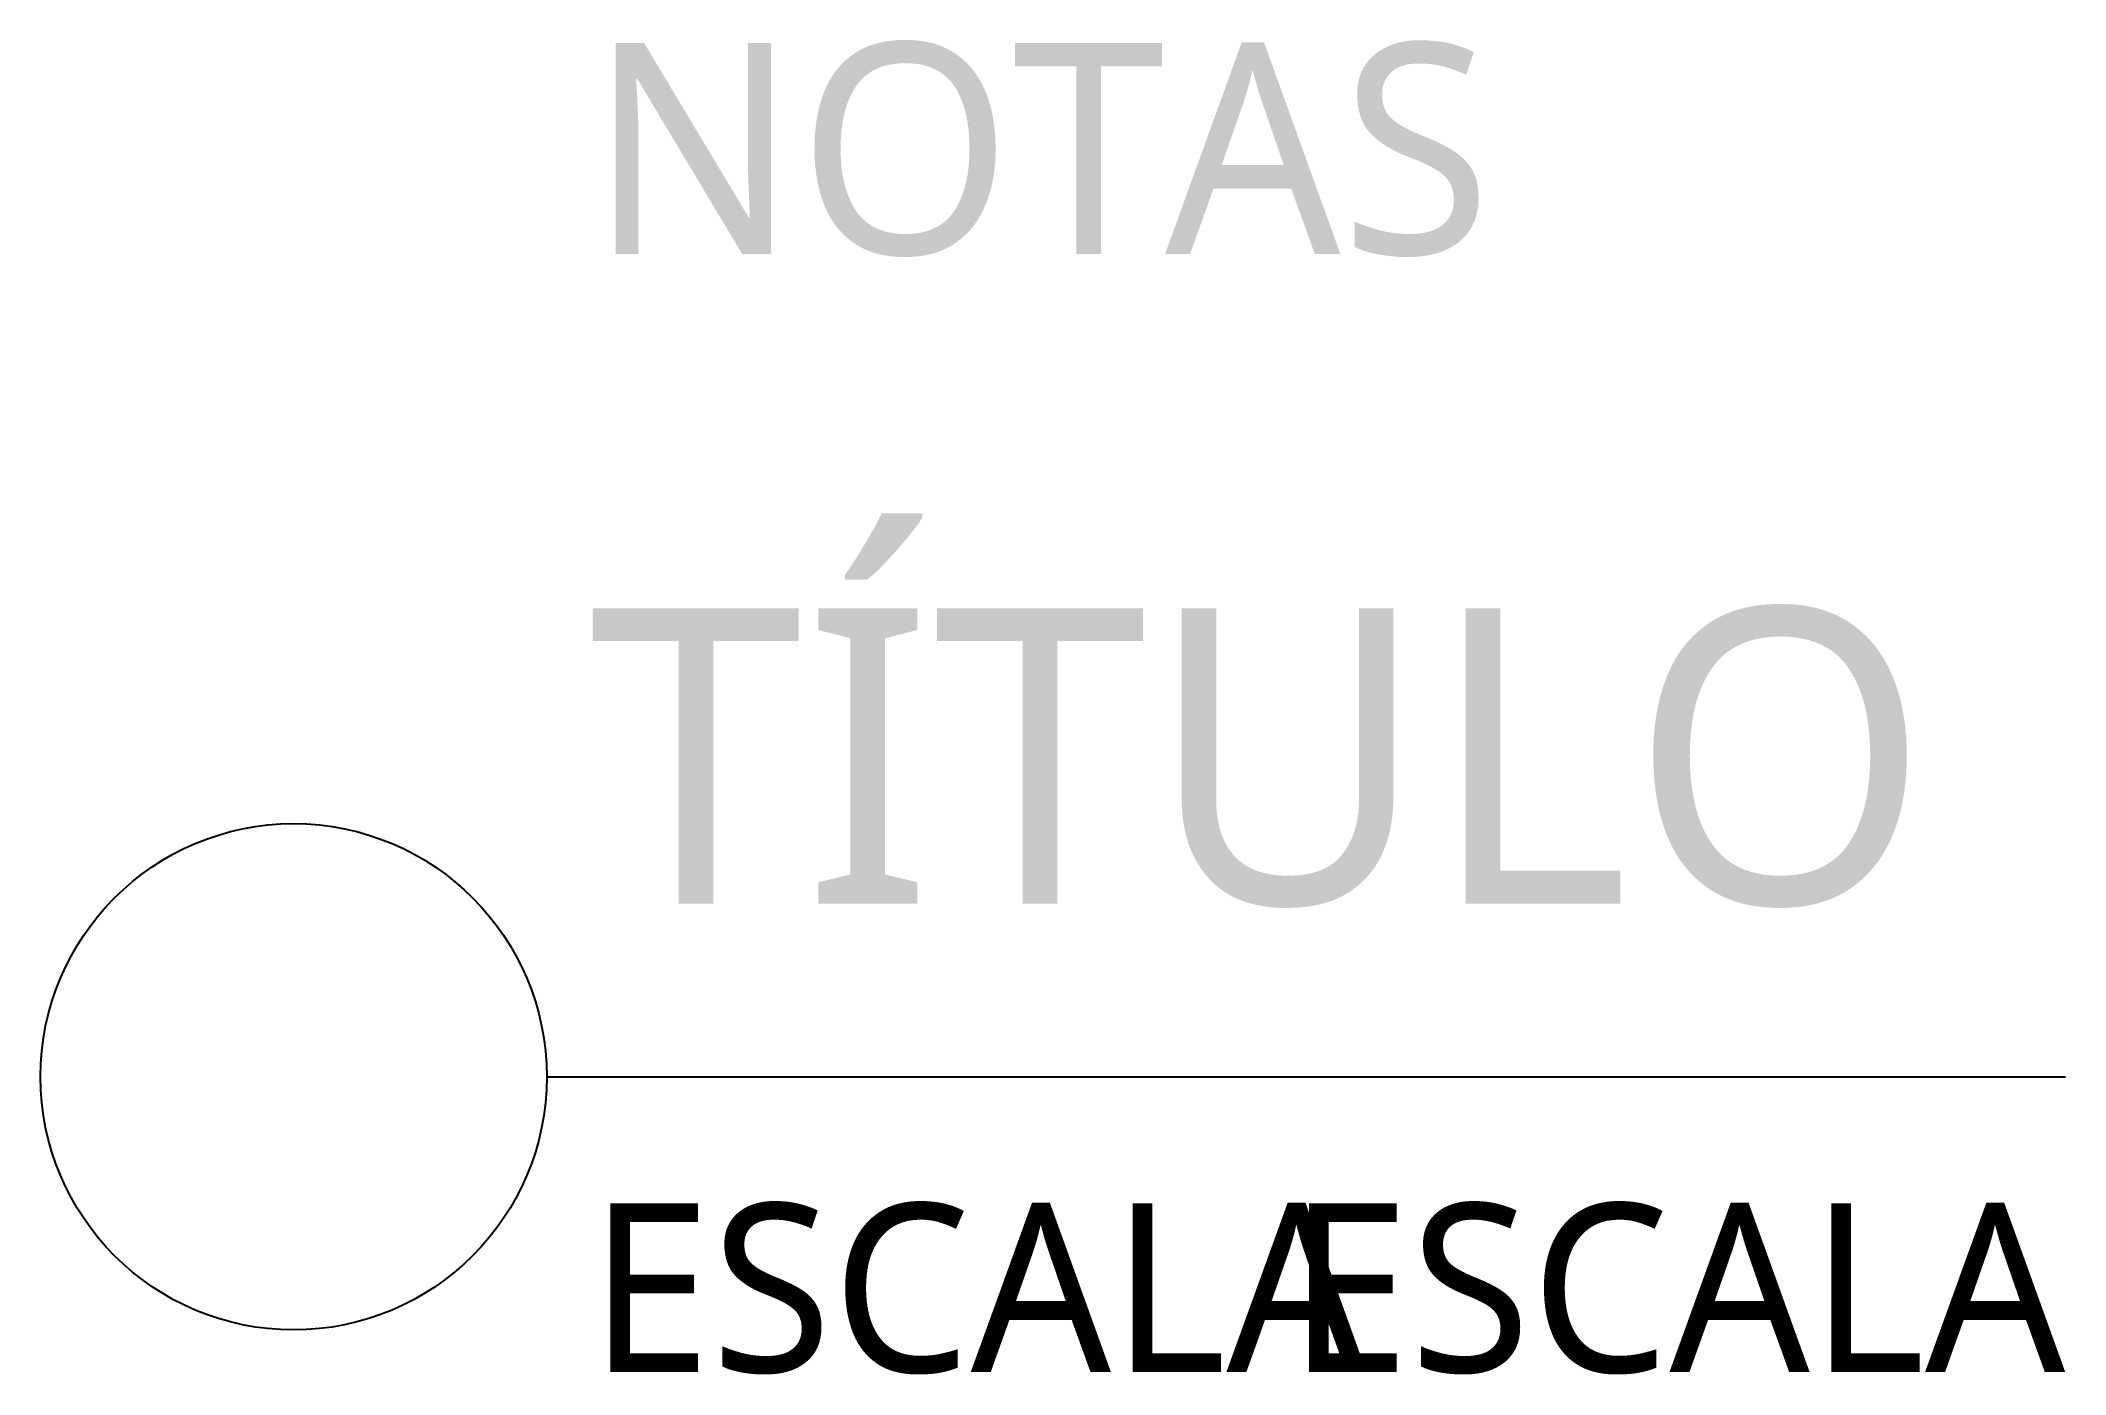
# Model space of a CAD drawing. Header units: centimetres. Extents: x -6.5 to 17.5, y -12 to 3.8.
import ezdxf
from ezdxf.enums import TextEntityAlignment as Align

# ---------------------------------------------------------------- set-up
doc = ezdxf.new("R2010")
doc.units = ezdxf.units.CM
for name, color, linetype in [('ATS-Símbolo 1', 1, 'Continuous'), ('ATS-Símbolo 2', 2, 'Continuous'), ('ATS-Símbolo 3', 3, 'Continuous')]:
    doc.layers.add(name, color=color, linetype=linetype)
doc.styles.get("Standard").update_dxf_attribs({"font": 'segoeuil.ttf'})

msp = doc.modelspace()

# ---------------------------------------------------------------- linework, layer by layer
at = {"layer": 'ATS-Símbolo 1'}
msp.add_line((-0.5, -8.5), (17.5, -8.5), dxfattribs=at)
msp.add_circle((-3.5, -8.5), 3, dxfattribs=at)

# ---------------------------------------------------------------- texts
at = {"layer": 'ATS-Símbolo 2'}
msp.add_text('ESCALA', height=2, dxfattribs=at).set_placement((0, -10), align=Align.TOP_LEFT)
at = {"layer": 'ATS-Símbolo 2', "lineweight": 30, "flags": 104}
msp.add_attdef('NOTAS', text='', height=2.5, dxfattribs=at).set_placement((0, 0.5), align=Align.BOTTOM_LEFT)
at = {"layer": 'ATS-Símbolo 2', "flags": 8}
msp.add_attdef('ESCALA', text='1:50', height=2, dxfattribs=at).set_placement((17.5, -10), align=Align.TOP_RIGHT)
at = {"layer": 'ATS-Símbolo 3', "lineweight": 30, "flags": 104}
msp.add_attdef('TÍTULO', text='TÍTULO', height=3.5, dxfattribs=at).set_placement((0, -7.5), align=Align.BOTTOM_LEFT)

doc.saveas('drawing.dxf')
